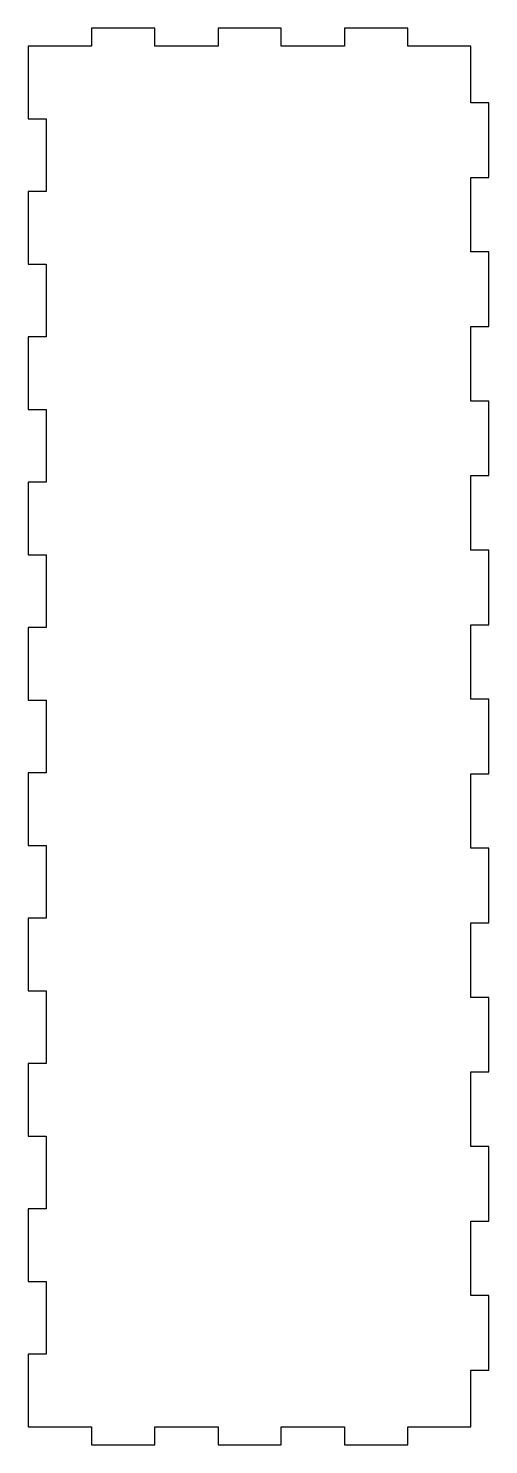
# Model space of a CAD drawing. Header units: millimetres. Extents: x -78 to 0, y 0 to 240.
import ezdxf

# ---------------------------------------------------------------- set-up
doc = ezdxf.new("R2010")
doc.units = ezdxf.units.MM
doc.layers.get('0').update_dxf_attribs({"linetype": 'CONTINUOUS'})

msp = doc.modelspace()

# ---------------------------------------------------------------- linework, layer by layer
msp.add_lwpolyline([(-13.71, 3), (-3, 3), (-3, 12.63), (0, 12.63), (0, 25.26), (-3, 25.26), (-3, 37.89), (0, 37.89), (0, 50.53), (-3, 50.53), (-3, 63.16), (0, 63.16), (0, 75.79), (-3, 75.79), (-3, 88.42), (0, 88.42), (0, 101.05), (-3, 101.05), (-3, 113.68), (0, 113.68), (0, 126.32), (-3, 126.32), (-3, 138.95), (0, 138.95), (0, 151.58), (-3, 151.58), (-3, 164.21), (0, 164.21), (0, 176.84), (-3, 176.84), (-3, 189.47), (0, 189.47), (0, 202.11), (-3, 202.11), (-3, 214.74), (0, 214.74), (0, 227.37), (-3, 227.37), (-3, 237), (-13.71, 237), (-13.71, 240), (-24.43, 240), (-24.43, 237), (-35.14, 237), (-35.14, 240), (-45.86, 240), (-45.86, 237), (-56.57, 237), (-56.57, 240), (-67.29, 240), (-67.29, 237), (-78, 237), (-78, 224.68), (-75, 224.68), (-75, 212.37), (-78, 212.37), (-78, 200.05), (-75, 200.05), (-75, 187.74), (-78, 187.74), (-78, 175.42), (-75, 175.42), (-75, 163.11), (-78, 163.11), (-78, 150.79), (-75, 150.79), (-75, 138.47), (-78, 138.47), (-78, 126.16), (-75, 126.16), (-75, 113.84), (-78, 113.84), (-78, 101.53), (-75, 101.53), (-75, 89.21), (-78, 89.21), (-78, 76.89), (-75, 76.89), (-75, 64.58), (-78, 64.58), (-78, 52.26), (-75, 52.26), (-75, 39.95), (-78, 39.95), (-78, 27.63), (-75, 27.63), (-75, 15.32), (-78, 15.32), (-78, 3), (-67.29, 3), (-67.29, 0), (-56.57, 0), (-56.57, 3), (-45.86, 3), (-45.86, 0), (-35.14, 0), (-35.14, 3), (-24.43, 3), (-24.43, 0), (-13.71, 0)], close=True)

doc.saveas('drawing.dxf')
